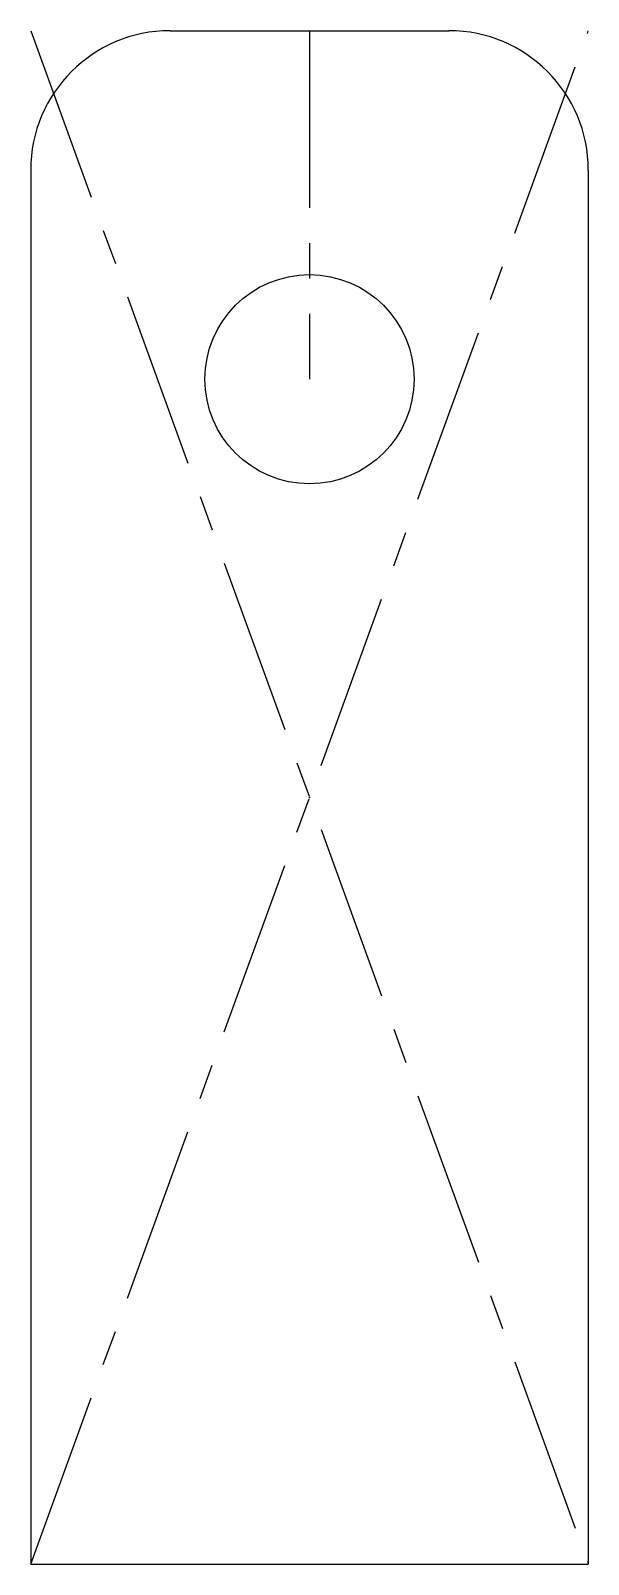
# Model space of a CAD drawing. Header units: millimetres. Extents: x -20 to 20, y -55 to 55.
import ezdxf

# ---------------------------------------------------------------- set-up
doc = ezdxf.new("R2010")
doc.units = ezdxf.units.MM
doc.header["$PDSIZE"] = -1
doc.linetypes.add('CENTERX2', pattern=[20.32, 12.7, -2.54, 2.54, -2.54])

msp = doc.modelspace()

# ---------------------------------------------------------------- linework, layer by layer
at = {"color": 7, "linetype": 'CENTERX2'}
for p, q in [((-20, 55), (20, -55)), ((-20, -55), (20, 55)), ((0, 55), (0, 30))]:
    msp.add_line(p, q, dxfattribs=at)
at = {"color": 7, "linetype": 'Continuous'}
for p, q in [((-10, 55), (10, 55)), ((-20, 45), (-20, -55)), ((20, 45), (20, -55)), ((-20, -55), (20, -55))]:
    msp.add_line(p, q, dxfattribs=at)
msp.add_circle((0, 30), 7.5, dxfattribs=at)
for centre, start, end in [((-10, 45), 90, 180), ((10, 45), 0, 90)]:
    msp.add_arc(centre, 10, start, end, dxfattribs=at)
msp.add_point((0, 0), dxfattribs=at)

doc.saveas('drawing.dxf')
